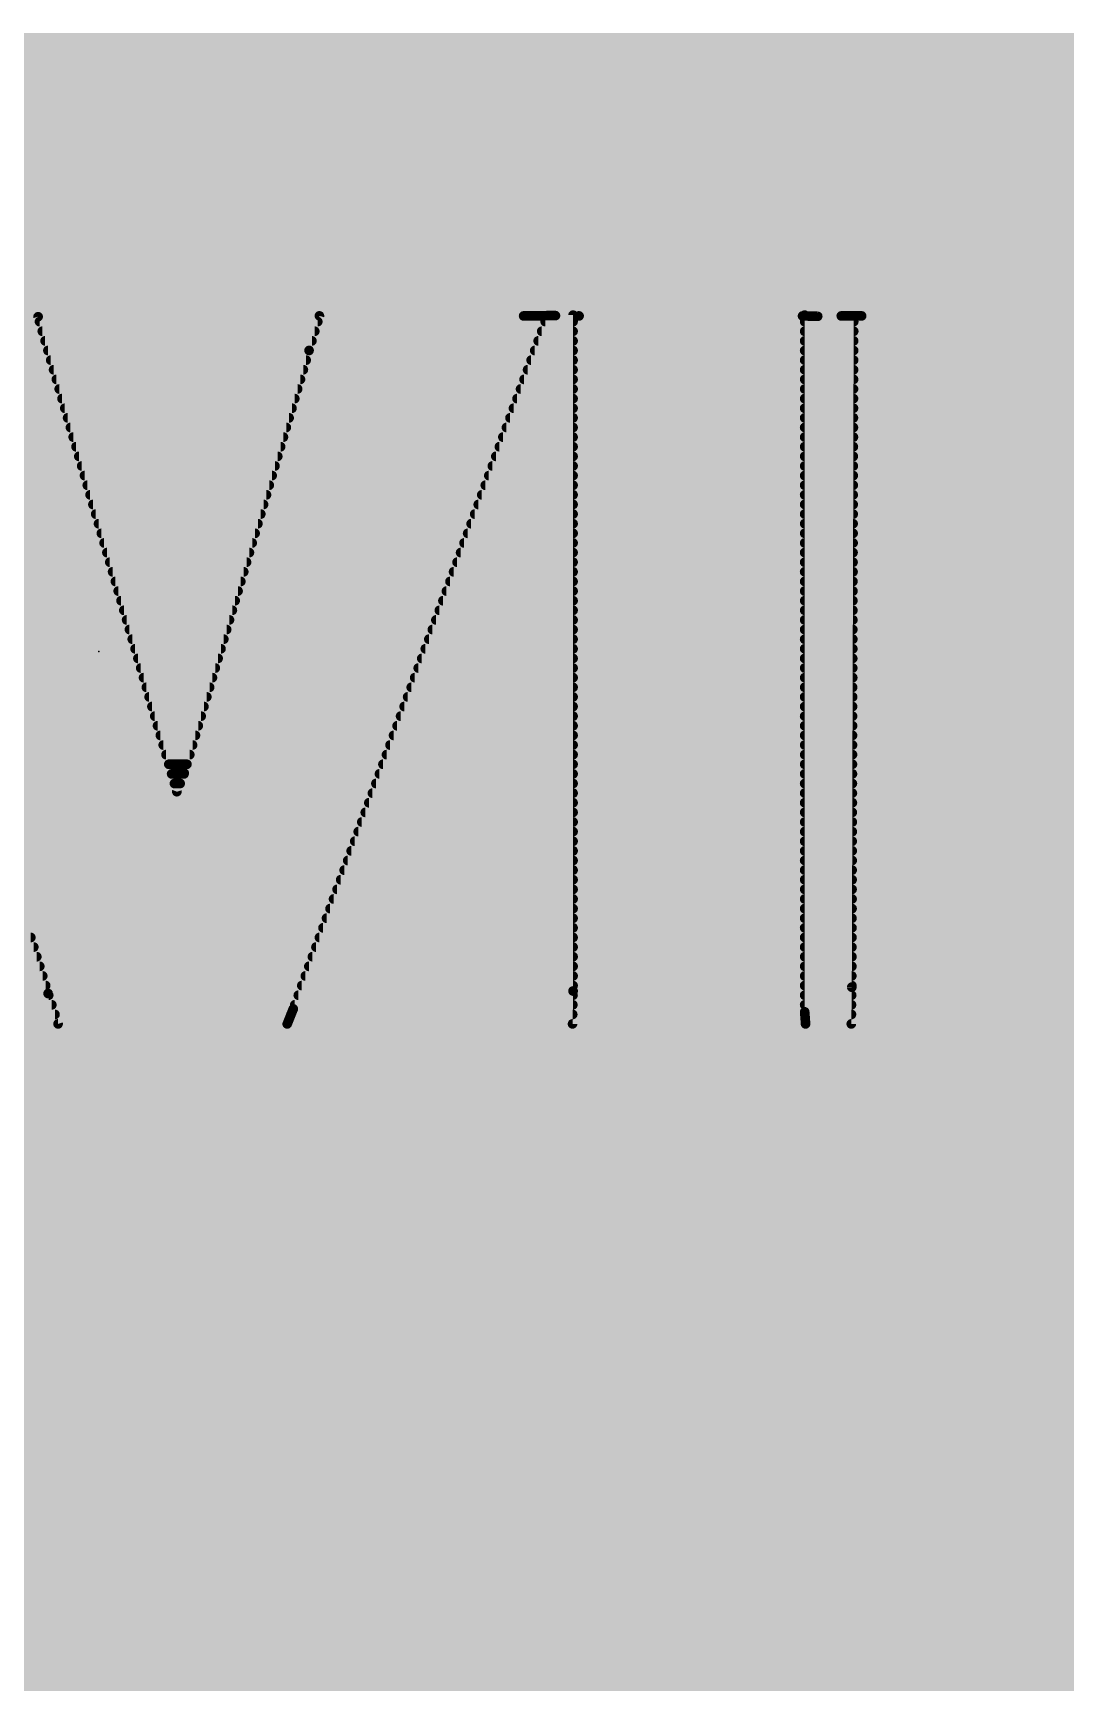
# Model space of a CAD drawing. Extents: x -31.8 to 54.9, y -9.4 to 30.
# Drawn here: x 3.683 to 5.045, y 19.35 to 21.526 of the extents above; entities that cross this region are included whole.
import ezdxf

# ---------------------------------------------------------------- set-up
doc = ezdxf.new("R2010")
doc.units = 0
for name, color, linetype in [('16', 132, 'CONTINUOUS'), ('21', 253, 'CONTINUOUS'), ('23', 53, 'CONTINUOUS')]:
    doc.layers.add(name, color=color, linetype=linetype)

# ---------------------------------------------------------------- blocks, each defined once
blk = doc.blocks.new('RECT')
blk.add_solid([(-0.5, -0.5), (0.5, -0.5), (-0.5, 0.5), (0.5, 0.5)])

msp = doc.modelspace()

# ---------------------------------------------------------------- linework, layer by layer
at = {"layer": '21', "const_width": 0.0127}
for points in [[(2.073, 21.5011), (5.5199, 21.5011)], [(5.486, 21.5045), (2.1544, 21.5045)], [(1.947, 21.4884), (5.6331, 21.4884)], [(1.8629, 21.463), (5.73, 21.463)], [(1.9039, 21.4757), (5.6891, 21.4757)], [(1.7858, 21.4376), (5.8033, 21.4376)], [(1.822, 21.4503), (5.7704, 21.4503)], [(1.7391, 21.4122), (5.8542, 21.4122)], [(1.7625, 21.4249), (5.8308, 21.4249)], [(1.7157, 21.3995), (5.8776, 21.3995)], [(1.669, 21.3741), (5.9222, 21.3741)], [(1.6924, 21.3868), (5.901, 21.3868)], [(1.6329, 21.3487), (5.9602, 21.3487)], [(1.6481, 21.3614), (5.942, 21.3614)], [(1.6177, 21.336), (5.9756, 21.336)], [(1.5872, 21.3106), (6.0064, 21.3106)], [(1.6025, 21.3233), (5.991, 21.3233)], [(1.5568, 21.2852), (6.037, 21.2852)], [(1.572, 21.2979), (6.0218, 21.2979)], [(1.5279, 21.2598), (6.063, 21.2598)], [(1.5415, 21.2725), (6.05, 21.2725)], [(1.5176, 21.2471), (6.0756, 21.2471)], [(1.497, 21.2217), (6.0966, 21.2217)], [(1.5073, 21.2344), (6.0861, 21.2344)], [(1.4764, 21.1963), (6.1175, 21.1963)], [(1.4867, 21.209), (6.107, 21.209)], [(1.4661, 21.1836), (6.128, 21.1836)], [(1.4558, 21.1709), (6.1385, 21.1709)], [(2.1358, 21.1582), (5.5784, 21.1582)], [(3.3955, 21.1531), (3.6896, 21.152)], [(3.6896, 21.152), (3.8727, 20.5251)], [(4.362, 21.1535), (4.0264, 20.2384)], [(4.0472, 21.1075), (4.061, 21.1531)], [(4.061, 21.1531), (4.3305, 21.1531)], [(4.3305, 21.1531), (4.3494, 21.1533)], [(4.3494, 21.1533), (4.3725, 21.1535)], [(4.3957, 21.1541), (4.362, 21.1535)], [(4.3725, 21.1535), (4.4037, 21.1531)], [(4.3957, 20.262), (4.3957, 21.1541)], [(4.4037, 21.1531), (4.6985, 21.1531)], [(4.6985, 21.1531), (4.7186, 21.1526)], [(4.7661, 21.1515), (4.7014, 21.1541)], [(4.7014, 21.1541), (4.7014, 20.2346)], [(4.7186, 21.1526), (4.7497, 21.153)], [(4.7497, 21.153), (4.7766, 21.1531)], [(4.7636, 20.2671), (4.7661, 21.1515)], [(4.7766, 21.1531), (5.0664, 21.1531)], [(3.6915, 21.1455), (4.0587, 21.1455)], [(3.6952, 21.1328), (4.0548, 21.1328)], [(4.3544, 21.1328), (4.3957, 21.1328)], [(4.359, 21.1455), (4.3957, 21.1455)], [(4.7014, 21.1455), (4.7661, 21.1455)], [(4.7014, 21.1328), (4.7661, 21.1328)], [(3.6989, 21.1201), (4.051, 21.1201)], [(3.7026, 21.1074), (4.0472, 21.1074)], [(3.8826, 20.5496), (4.0472, 21.1075)], [(4.3451, 21.1074), (4.3957, 21.1074)], [(4.3497, 21.1201), (4.3957, 21.1201)], [(4.7014, 21.1201), (4.766, 21.1201)], [(4.7014, 21.1074), (4.766, 21.1074)], [(3.7063, 21.0947), (4.0434, 21.0947)], [(4.3404, 21.0947), (4.3957, 21.0947)], [(4.7014, 21.0947), (4.766, 21.0947)], [(3.7101, 21.082), (4.0397, 21.082)], [(3.7138, 21.0693), (4.0359, 21.0693)], [(4.3311, 21.0693), (4.3957, 21.0693)], [(4.3357, 21.082), (4.3957, 21.082)], [(4.7014, 21.082), (4.7659, 21.082)], [(4.7014, 21.0693), (4.7659, 21.0693)], [(3.7175, 21.0566), (4.0322, 21.0566)], [(3.7212, 21.0439), (4.0284, 21.0439)], [(4.3218, 21.0439), (4.3957, 21.0439)], [(4.3264, 21.0566), (4.3957, 21.0566)], [(4.7014, 21.0566), (4.7658, 21.0566)], [(4.7014, 21.0439), (4.7658, 21.0439)], [(3.7249, 21.0312), (4.0247, 21.0312)], [(4.3171, 21.0312), (4.3957, 21.0312)], [(4.7014, 21.0312), (4.7658, 21.0312)], [(3.7286, 21.0185), (4.0209, 21.0185)], [(3.7323, 21.0058), (4.0172, 21.0058)], [(4.3078, 21.0058), (4.3957, 21.0058)], [(4.3125, 21.0185), (4.3957, 21.0185)], [(4.7014, 21.0185), (4.7657, 21.0185)], [(4.7014, 21.0058), (4.7657, 21.0058)], [(3.736, 20.9931), (4.0134, 20.9931)], [(3.7397, 20.9804), (4.0097, 20.9804)], [(4.2985, 20.9804), (4.3957, 20.9804)], [(4.3031, 20.9931), (4.3957, 20.9931)], [(4.7014, 20.9931), (4.7657, 20.9931)], [(4.7014, 20.9804), (4.7656, 20.9804)], [(3.7434, 20.9677), (4.0059, 20.9677)], [(3.7472, 20.955), (4.0022, 20.955)], [(4.2892, 20.955), (4.3957, 20.955)], [(4.2938, 20.9677), (4.3957, 20.9677)], [(4.7014, 20.9677), (4.7656, 20.9677)], [(4.7014, 20.955), (4.7656, 20.955)], [(3.7509, 20.9423), (3.9985, 20.9423)], [(4.2845, 20.9423), (4.3957, 20.9423)], [(4.7014, 20.9423), (4.7655, 20.9423)], [(3.7546, 20.9296), (3.9947, 20.9296)], [(3.7583, 20.9169), (3.991, 20.9169)], [(4.2752, 20.9169), (4.3957, 20.9169)], [(4.2799, 20.9296), (4.3957, 20.9296)], [(4.7014, 20.9296), (4.7655, 20.9296)], [(4.7014, 20.9169), (4.7654, 20.9169)], [(3.762, 20.9042), (3.9872, 20.9042)], [(3.7657, 20.8915), (3.9835, 20.8915)], [(4.2659, 20.8915), (4.3957, 20.8915)], [(4.2706, 20.9042), (4.3957, 20.9042)], [(4.7014, 20.9042), (4.7654, 20.9042)], [(4.7014, 20.8915), (4.7654, 20.8915)], [(3.7694, 20.8788), (3.9797, 20.8788)], [(4.2612, 20.8788), (4.3957, 20.8788)], [(4.7014, 20.8788), (4.7653, 20.8788)], [(3.7731, 20.8661), (3.976, 20.8661)], [(3.7768, 20.8534), (3.9722, 20.8534)], [(4.2519, 20.8534), (4.3957, 20.8534)], [(4.2566, 20.8661), (4.3957, 20.8661)], [(4.7014, 20.8661), (4.7653, 20.8661)], [(4.7014, 20.8534), (4.7653, 20.8534)], [(3.7805, 20.8407), (3.9685, 20.8407)], [(3.7843, 20.828), (3.9647, 20.828)], [(4.2426, 20.828), (4.3957, 20.828)], [(4.2473, 20.8407), (4.3957, 20.8407)], [(4.7014, 20.8407), (4.7652, 20.8407)], [(4.7014, 20.828), (4.7652, 20.828)], [(3.788, 20.8153), (3.961, 20.8153)], [(3.7917, 20.8026), (3.9572, 20.8026)], [(4.2333, 20.8026), (4.3957, 20.8026)], [(4.238, 20.8153), (4.3957, 20.8153)], [(4.7014, 20.8153), (4.7652, 20.8153)], [(4.7014, 20.8026), (4.7651, 20.8026)], [(3.7954, 20.7899), (3.9535, 20.7899)], [(4.2286, 20.7899), (4.3957, 20.7899)], [(4.7014, 20.7899), (4.7651, 20.7899)], [(3.7028, 20.2587), (3.547, 20.764)], [(3.7991, 20.7772), (3.9497, 20.7772)], [(3.8028, 20.7645), (3.946, 20.7645)], [(4.2193, 20.7645), (4.3957, 20.7645)], [(4.224, 20.7772), (4.3957, 20.7772)], [(4.7014, 20.7772), (4.765, 20.7772)], [(4.7014, 20.7645), (4.765, 20.7645)], [(3.8065, 20.7518), (3.9422, 20.7518)], [(3.8102, 20.7391), (3.9385, 20.7391)], [(4.21, 20.7391), (4.3957, 20.7391)], [(4.2147, 20.7518), (4.3957, 20.7518)], [(4.7014, 20.7518), (4.765, 20.7518)], [(4.7014, 20.7391), (4.7649, 20.7391)], [(3.8139, 20.7264), (3.9347, 20.7264)], [(4.2054, 20.7264), (4.3957, 20.7264)], [(4.7014, 20.7264), (4.7649, 20.7264)], [(3.8177, 20.7137), (3.931, 20.7137)], [(3.8214, 20.701), (3.9272, 20.701)], [(4.196, 20.701), (4.3957, 20.701)], [(4.2007, 20.7137), (4.3957, 20.7137)], [(4.7014, 20.7137), (4.7649, 20.7137)], [(4.7014, 20.701), (4.7648, 20.701)], [(3.8251, 20.6883), (3.9235, 20.6883)], [(3.8288, 20.6756), (3.9197, 20.6756)], [(4.1867, 20.6756), (4.3957, 20.6756)], [(4.1914, 20.6883), (4.3957, 20.6883)], [(4.7014, 20.6883), (4.7648, 20.6883)], [(4.7014, 20.6756), (4.7648, 20.6756)], [(3.8325, 20.6629), (3.916, 20.6629)], [(3.8362, 20.6502), (3.9123, 20.6502)], [(4.1774, 20.6502), (4.3957, 20.6502)], [(4.1821, 20.6629), (4.3957, 20.6629)], [(4.7014, 20.6629), (4.7647, 20.6629)], [(4.7014, 20.6502), (4.7647, 20.6502)], [(3.8399, 20.6375), (3.9085, 20.6375)], [(4.1728, 20.6375), (4.3957, 20.6375)], [(4.7014, 20.6375), (4.7646, 20.6375)], [(3.8436, 20.6248), (3.9048, 20.6248)], [(3.8473, 20.6121), (3.901, 20.6121)], [(4.1635, 20.6121), (4.3957, 20.6121)], [(4.1681, 20.6248), (4.3957, 20.6248)], [(4.7014, 20.6248), (4.7646, 20.6248)], [(4.7014, 20.6121), (4.7646, 20.6121)], [(3.851, 20.5994), (3.8973, 20.5994)], [(3.8548, 20.5867), (3.8935, 20.5867)], [(4.1541, 20.5867), (4.3957, 20.5867)], [(4.1588, 20.5994), (4.3957, 20.5994)], [(4.7014, 20.5994), (4.7645, 20.5994)], [(4.7014, 20.5867), (4.7645, 20.5867)], [(3.8585, 20.574), (3.8898, 20.574)], [(4.1495, 20.574), (4.3957, 20.574)], [(4.7014, 20.574), (4.7645, 20.574)], [(3.8622, 20.5613), (3.886, 20.5613)], [(3.8659, 20.5486), (3.8822, 20.5486)], [(3.8727, 20.5251), (3.8826, 20.5496)], [(4.1402, 20.5486), (4.3957, 20.5486)], [(4.1448, 20.5613), (4.3957, 20.5613)], [(4.7014, 20.5613), (4.7644, 20.5613)], [(4.7014, 20.5486), (4.7644, 20.5486)], [(3.8696, 20.5359), (3.8771, 20.5359)], [(4.1309, 20.5232), (4.3957, 20.5232)], [(4.1355, 20.5359), (4.3957, 20.5359)], [(4.7014, 20.5359), (4.7643, 20.5359)], [(4.7014, 20.5232), (4.7643, 20.5232)], [(4.1215, 20.4978), (4.3957, 20.4978)], [(4.1262, 20.5105), (4.3957, 20.5105)], [(4.7014, 20.5105), (4.7643, 20.5105)], [(4.7014, 20.4978), (4.7642, 20.4978)], [(4.1169, 20.4851), (4.3957, 20.4851)], [(4.7014, 20.4851), (4.7642, 20.4851)], [(4.1076, 20.4597), (4.3957, 20.4597)], [(4.1122, 20.4724), (4.3957, 20.4724)], [(4.7014, 20.4724), (4.7642, 20.4724)], [(4.7014, 20.4597), (4.7641, 20.4597)], [(4.0983, 20.4343), (4.3957, 20.4343)], [(4.1029, 20.447), (4.3957, 20.447)], [(4.7014, 20.447), (4.7641, 20.447)], [(4.7014, 20.4343), (4.7641, 20.4343)], [(4.0936, 20.4216), (4.3957, 20.4216)], [(4.7014, 20.4216), (4.764, 20.4216)], [(4.0843, 20.3962), (4.3957, 20.3962)], [(4.089, 20.4089), (4.3957, 20.4089)], [(4.7014, 20.4089), (4.764, 20.4089)], [(4.7014, 20.3962), (4.7639, 20.3962)], [(4.075, 20.3708), (4.3957, 20.3708)], [(4.0796, 20.3835), (4.3957, 20.3835)], [(4.7014, 20.3835), (4.7639, 20.3835)], [(4.7014, 20.3708), (4.7639, 20.3708)], [(4.0657, 20.3454), (4.3957, 20.3454)], [(4.0703, 20.3581), (4.3957, 20.3581)], [(4.7014, 20.3581), (4.7638, 20.3581)], [(4.7014, 20.3454), (4.7638, 20.3454)], [(3.3939, 20.3327), (3.68, 20.3327)], [(4.061, 20.3327), (4.3957, 20.3327)], [(4.7014, 20.3327), (4.7638, 20.3327)], [(3.386, 20.3073), (3.6879, 20.3073)], [(3.3899, 20.32), (3.6839, 20.32)], [(4.0517, 20.3073), (4.3957, 20.3073)], [(4.0564, 20.32), (4.3957, 20.32)], [(4.7014, 20.32), (4.7637, 20.32)], [(4.7014, 20.3073), (4.7637, 20.3073)], [(3.3781, 20.2819), (3.6957, 20.2819)], [(3.382, 20.2946), (3.6918, 20.2946)], [(4.0424, 20.2819), (4.3957, 20.2819)], [(4.047, 20.2946), (4.3957, 20.2946)], [(4.7014, 20.2946), (4.7637, 20.2946)], [(4.7014, 20.2819), (4.7636, 20.2819)], [(3.3742, 20.2692), (3.6996, 20.2692)], [(3.716, 20.2186), (3.7028, 20.2587)], [(4.0377, 20.2692), (4.3957, 20.2692)], [(4.395, 20.2186), (4.3957, 20.262)], [(4.7014, 20.2692), (4.7636, 20.2692)], [(4.7629, 20.2186), (4.7636, 20.2671)], [(3.3663, 20.2438), (3.7077, 20.2438)], [(3.3702, 20.2565), (3.7036, 20.2565)], [(4.0264, 20.2384), (4.0185, 20.2186)], [(4.0284, 20.2438), (4.3954, 20.2438)], [(4.0331, 20.2565), (4.3956, 20.2565)], [(4.7014, 20.2565), (4.7634, 20.2565)], [(4.7014, 20.2438), (4.7632, 20.2438)], [(2.665, 20.2184), (5.5455, 20.2184)], [(3.3623, 20.2311), (3.7119, 20.2311)], [(4.0185, 20.2186), (3.716, 20.2186)], [(4.0235, 20.2311), (4.3952, 20.2311)], [(4.7026, 20.2186), (4.395, 20.2186)], [(4.7014, 20.2346), (4.7026, 20.2186)], [(4.7017, 20.2311), (4.7631, 20.2311)], [(5.0679, 20.2186), (4.7629, 20.2186)], [(2.665, 20.2057), (6.129, 20.2057)], [(2.665, 20.193), (6.1185, 20.193)], [(2.665, 20.1803), (6.108, 20.1803)], [(2.665, 20.1676), (6.0976, 20.1676)], [(2.665, 20.1549), (6.0871, 20.1549)], [(2.665, 20.1422), (6.0762, 20.1422)], [(2.665, 20.1295), (6.0639, 20.1295)], [(2.665, 20.1168), (6.0517, 20.1168)], [(2.665, 20.1041), (6.0387, 20.1041)], [(2.665, 20.0914), (6.0233, 20.0914)], [(2.665, 20.0787), (6.0079, 20.0787)], [(2.665, 20.066), (5.9925, 20.066)], [(2.665, 20.0533), (5.9771, 20.0533)], [(2.665, 20.0406), (5.9617, 20.0406)], [(2.665, 20.0279), (5.9433, 20.0279)], [(2.665, 20.0152), (5.9248, 20.0152)], [(2.665, 20.0025), (5.9033, 20.0025)], [(2.665, 19.9898), (5.8799, 19.9898)], [(2.665, 19.9771), (5.8565, 19.9771)], [(2.665, 19.9644), (5.8331, 19.9644)], [(2.665, 19.9517), (5.8053, 19.9517)], [(2.665, 19.939), (5.7749, 19.939)], [(2.665, 19.9263), (5.734, 19.9263)], [(2.665, 19.9136), (5.6931, 19.9136)], [(2.665, 19.9009), (5.6405, 19.9009)], [(2.665, 19.8882), (5.5321, 19.8882)], [(2.7161, 19.8835), (5.4659, 19.8835)]]:
    msp.add_lwpolyline(points, dxfattribs=at)
at = {"layer": '21', "const_width": 0.0064}
for points in [[(3.6927, 21.1529, 1), (3.6866, 21.1511)], [(3.6896, 21.1488, 1), (3.6896, 21.1552)], [(4.061, 21.1563, 1), (4.061, 21.1499)], [(4.064, 21.1522, 1), (4.0579, 21.154)], [(4.3304, 21.1562, 1), (4.3305, 21.1499)], [(4.3305, 21.1499, 1), (4.3305, 21.1563)], [(4.3493, 21.1565, 1), (4.3494, 21.1502)], [(4.3494, 21.1502, 1), (4.3493, 21.1565)], [(4.3619, 21.1567, 1), (4.362, 21.1504)], [(4.365, 21.1525, 1), (4.359, 21.1546)], [(4.3725, 21.1566, 1), (4.3724, 21.1503)], [(4.3725, 21.1503, 1), (4.3725, 21.1566)], [(4.3989, 21.1541, 1), (4.3925, 21.1541)], [(4.3958, 21.1509, 1), (4.3957, 21.1572)], [(4.4037, 21.1563, 1), (4.4037, 21.1499)], [(4.4036, 21.1499, 1), (4.4037, 21.1562)], [(4.6986, 21.1562, 1), (4.6985, 21.1499)], [(4.7016, 21.1573, 1), (4.7013, 21.1509)], [(4.7046, 21.1541, 1), (4.6983, 21.1541)], [(4.6985, 21.1499, 1), (4.6985, 21.1563)], [(4.7185, 21.1557, 1), (4.7186, 21.1494)], [(4.7185, 21.1494, 1), (4.7187, 21.1557)], [(4.7497, 21.1562, 1), (4.7497, 21.1499)], [(4.7497, 21.1499, 1), (4.7496, 21.1562)], [(4.7693, 21.1515, 1), (4.7629, 21.1515)], [(4.766, 21.1484, 1), (4.7662, 21.1547)], [(4.7766, 21.1563, 1), (4.7766, 21.1499)], [(4.7766, 21.1499, 1), (4.7766, 21.1562)], [(3.6915, 21.1487, 1), (3.6915, 21.1423)], [(3.6952, 21.136, 1), (3.6952, 21.1296)], [(4.0548, 21.1296, 1), (4.0548, 21.136)], [(4.0587, 21.1423, 1), (4.0587, 21.1487)], [(4.3544, 21.136, 1), (4.3544, 21.1296)], [(4.359, 21.1487, 1), (4.359, 21.1423)], [(4.3957, 21.1423, 1), (4.3957, 21.1487)], [(4.3957, 21.1296, 1), (4.3957, 21.136)], [(4.7014, 21.1487, 1), (4.7014, 21.1423)], [(4.7014, 21.136, 1), (4.7014, 21.1296)], [(4.7661, 21.1423, 1), (4.7661, 21.1487)], [(4.7661, 21.1296, 1), (4.7661, 21.136)], [(3.6989, 21.1233, 1), (3.6989, 21.1169)], [(3.7026, 21.1106, 1), (3.7026, 21.1042)], [(4.0503, 21.1066, 1), (4.0442, 21.1084)], [(4.0472, 21.1042, 1), (4.0472, 21.1106)], [(4.051, 21.1169, 1), (4.051, 21.1233)], [(4.3451, 21.1106, 1), (4.3451, 21.1042)], [(4.3497, 21.1233, 1), (4.3497, 21.1169)], [(4.3957, 21.1169, 1), (4.3957, 21.1233)], [(4.3957, 21.1042, 1), (4.3957, 21.1106)], [(4.7014, 21.1233, 1), (4.7014, 21.1169)], [(4.7014, 21.1106, 1), (4.7014, 21.1042)], [(4.766, 21.1169, 1), (4.766, 21.1233)], [(4.766, 21.1042, 1), (4.766, 21.1106)], [(3.7063, 21.0979, 1), (3.7063, 21.0915)], [(4.0434, 21.0915, 1), (4.0434, 21.0979)], [(4.0442, 21.1085, 1), (4.0503, 21.1066)], [(4.3404, 21.0979, 1), (4.3404, 21.0915)], [(4.3957, 21.0915, 1), (4.3957, 21.0979)], [(4.7014, 21.0979, 1), (4.7014, 21.0915)], [(4.766, 21.0915, 1), (4.766, 21.0979)], [(3.7101, 21.0852, 1), (3.7101, 21.0788)], [(3.7138, 21.0725, 1), (3.7138, 21.0661)], [(4.0359, 21.0661, 1), (4.0359, 21.0725)], [(4.0397, 21.0788, 1), (4.0397, 21.0852)], [(4.3311, 21.0725, 1), (4.3311, 21.0661)], [(4.3357, 21.0852, 1), (4.3357, 21.0788)], [(4.3957, 21.0788, 1), (4.3957, 21.0852)], [(4.3957, 21.0661, 1), (4.3957, 21.0725)], [(4.7014, 21.0852, 1), (4.7014, 21.0788)], [(4.7014, 21.0725, 1), (4.7014, 21.0661)], [(4.7659, 21.0788, 1), (4.7659, 21.0852)], [(4.7659, 21.0661, 1), (4.7659, 21.0725)], [(3.7175, 21.0598, 1), (3.7175, 21.0534)], [(3.7212, 21.0471, 1), (3.7212, 21.0407)], [(4.0284, 21.0407, 1), (4.0284, 21.0471)], [(4.0322, 21.0534, 1), (4.0322, 21.0598)], [(4.3218, 21.0471, 1), (4.3218, 21.0407)], [(4.3264, 21.0598, 1), (4.3264, 21.0534)], [(4.3957, 21.0534, 1), (4.3957, 21.0598)], [(4.3957, 21.0407, 1), (4.3957, 21.0471)], [(4.7014, 21.0598, 1), (4.7014, 21.0534)], [(4.7014, 21.0471, 1), (4.7014, 21.0407)], [(4.7658, 21.0534, 1), (4.7658, 21.0598)], [(4.7658, 21.0407, 1), (4.7658, 21.0471)], [(3.7249, 21.0344, 1), (3.7249, 21.028)], [(4.0247, 21.028, 1), (4.0247, 21.0344)], [(4.3171, 21.0344, 1), (4.3171, 21.028)], [(4.3957, 21.028, 1), (4.3957, 21.0344)], [(4.7014, 21.0344, 1), (4.7014, 21.028)], [(4.7658, 21.028, 1), (4.7658, 21.0344)], [(3.7286, 21.0217, 1), (3.7286, 21.0153)], [(3.7323, 21.009, 1), (3.7323, 21.0026)], [(4.0172, 21.0026, 1), (4.0172, 21.009)], [(4.0209, 21.0153, 1), (4.0209, 21.0217)], [(4.3078, 21.009, 1), (4.3078, 21.0026)], [(4.3125, 21.0217, 1), (4.3125, 21.0153)], [(4.3957, 21.0153, 1), (4.3957, 21.0217)], [(4.3957, 21.0026, 1), (4.3957, 21.009)], [(4.7014, 21.0217, 1), (4.7014, 21.0153)], [(4.7014, 21.009, 1), (4.7014, 21.0026)], [(4.7657, 21.0153, 1), (4.7657, 21.0217)], [(4.7657, 21.0026, 1), (4.7657, 21.009)], [(3.736, 20.9963, 1), (3.736, 20.9899)], [(3.7397, 20.9836, 1), (3.7397, 20.9772)], [(4.0097, 20.9772, 1), (4.0097, 20.9836)], [(4.0134, 20.9899, 1), (4.0134, 20.9963)], [(4.2985, 20.9836, 1), (4.2985, 20.9772)], [(4.3031, 20.9963, 1), (4.3031, 20.9899)], [(4.3957, 20.9899, 1), (4.3957, 20.9963)], [(4.3957, 20.9772, 1), (4.3957, 20.9836)], [(4.7014, 20.9963, 1), (4.7014, 20.9899)], [(4.7014, 20.9836, 1), (4.7014, 20.9772)], [(4.7656, 20.9772, 1), (4.7656, 20.9836)], [(4.7657, 20.9899, 1), (4.7657, 20.9963)], [(3.7434, 20.9709, 1), (3.7434, 20.9645)], [(3.7472, 20.9582, 1), (3.7472, 20.9518)], [(4.0022, 20.9518, 1), (4.0022, 20.9582)], [(4.0059, 20.9645, 1), (4.0059, 20.9709)], [(4.2892, 20.9582, 1), (4.2892, 20.9518)], [(4.2938, 20.9709, 1), (4.2938, 20.9645)], [(4.3957, 20.9645, 1), (4.3957, 20.9709)], [(4.3957, 20.9518, 1), (4.3957, 20.9582)], [(4.7014, 20.9709, 1), (4.7014, 20.9645)], [(4.7014, 20.9582, 1), (4.7014, 20.9518)], [(4.7656, 20.9645, 1), (4.7656, 20.9709)], [(4.7656, 20.9518, 1), (4.7656, 20.9582)], [(3.7509, 20.9455, 1), (3.7509, 20.9391)], [(3.9985, 20.9391, 1), (3.9985, 20.9455)], [(4.2845, 20.9455, 1), (4.2845, 20.9391)], [(4.3957, 20.9391, 1), (4.3957, 20.9455)], [(4.7014, 20.9455, 1), (4.7014, 20.9391)], [(4.7655, 20.9391, 1), (4.7655, 20.9455)], [(3.7546, 20.9328, 1), (3.7546, 20.9264)], [(3.7583, 20.9201, 1), (3.7583, 20.9137)], [(3.991, 20.9137, 1), (3.991, 20.9201)], [(3.9947, 20.9264, 1), (3.9947, 20.9328)], [(4.2752, 20.9201, 1), (4.2752, 20.9137)], [(4.2799, 20.9328, 1), (4.2799, 20.9264)], [(4.3957, 20.9264, 1), (4.3957, 20.9328)], [(4.3957, 20.9137, 1), (4.3957, 20.9201)], [(4.7014, 20.9328, 1), (4.7014, 20.9264)], [(4.7014, 20.9201, 1), (4.7014, 20.9137)], [(4.7654, 20.9137, 1), (4.7654, 20.9201)], [(4.7655, 20.9264, 1), (4.7655, 20.9328)], [(3.762, 20.9074, 1), (3.762, 20.901)], [(3.7657, 20.8947, 1), (3.7657, 20.8883)], [(3.9835, 20.8883, 1), (3.9835, 20.8947)], [(3.9872, 20.901, 1), (3.9872, 20.9074)], [(4.2659, 20.8947, 1), (4.2659, 20.8883)], [(4.2706, 20.9074, 1), (4.2706, 20.901)], [(4.3957, 20.901, 1), (4.3957, 20.9074)], [(4.3957, 20.8883, 1), (4.3957, 20.8947)], [(4.7014, 20.9074, 1), (4.7014, 20.901)], [(4.7014, 20.8947, 1), (4.7014, 20.8883)], [(4.7654, 20.901, 1), (4.7654, 20.9074)], [(4.7654, 20.8883, 1), (4.7654, 20.8947)], [(3.7694, 20.882, 1), (3.7694, 20.8756)], [(3.9797, 20.8756, 1), (3.9797, 20.882)], [(4.2612, 20.882, 1), (4.2612, 20.8756)], [(4.3957, 20.8756, 1), (4.3957, 20.882)], [(4.7014, 20.882, 1), (4.7014, 20.8756)], [(4.7653, 20.8756, 1), (4.7653, 20.882)], [(3.7731, 20.8693, 1), (3.7731, 20.8629)], [(3.7768, 20.8566, 1), (3.7768, 20.8502)], [(3.9722, 20.8502, 1), (3.9722, 20.8566)], [(3.976, 20.8629, 1), (3.976, 20.8693)], [(4.2519, 20.8566, 1), (4.2519, 20.8502)], [(4.2566, 20.8693, 1), (4.2566, 20.8629)], [(4.3957, 20.8629, 1), (4.3957, 20.8693)], [(4.3957, 20.8502, 1), (4.3957, 20.8566)], [(4.7014, 20.8693, 1), (4.7014, 20.8629)], [(4.7014, 20.8566, 1), (4.7014, 20.8502)], [(4.7653, 20.8629, 1), (4.7653, 20.8693)], [(4.7653, 20.8502, 1), (4.7653, 20.8566)], [(3.7805, 20.8439, 1), (3.7805, 20.8375)], [(3.7843, 20.8312, 1), (3.7843, 20.8248)], [(3.9647, 20.8248, 1), (3.9647, 20.8312)], [(3.9685, 20.8375, 1), (3.9685, 20.8439)], [(4.2426, 20.8312, 1), (4.2426, 20.8248)], [(4.2473, 20.8439, 1), (4.2473, 20.8375)], [(4.3957, 20.8375, 1), (4.3957, 20.8439)], [(4.3957, 20.8248, 1), (4.3957, 20.8312)], [(4.7014, 20.8439, 1), (4.7014, 20.8375)], [(4.7014, 20.8312, 1), (4.7014, 20.8248)], [(4.7652, 20.8375, 1), (4.7652, 20.8439)], [(4.7652, 20.8248, 1), (4.7652, 20.8312)], [(3.788, 20.8185, 1), (3.788, 20.8121)], [(3.7917, 20.8058, 1), (3.7917, 20.7994)], [(3.9572, 20.7994, 1), (3.9572, 20.8058)], [(3.961, 20.8121, 1), (3.961, 20.8185)], [(4.2333, 20.8058, 1), (4.2333, 20.7994)], [(4.238, 20.8185, 1), (4.238, 20.8121)], [(4.3957, 20.8121, 1), (4.3957, 20.8185)], [(4.3957, 20.7994, 1), (4.3957, 20.8058)], [(4.7014, 20.8185, 1), (4.7014, 20.8121)], [(4.7014, 20.8058, 1), (4.7014, 20.7994)], [(4.7651, 20.7994, 1), (4.7651, 20.8058)], [(4.7652, 20.8121, 1), (4.7652, 20.8185)], [(3.7954, 20.7931, 1), (3.7954, 20.7867)], [(3.9535, 20.7867, 1), (3.9535, 20.7931)], [(4.2286, 20.7931, 1), (4.2286, 20.7867)], [(4.3957, 20.7867, 1), (4.3957, 20.7931)], [(4.7014, 20.7931, 1), (4.7014, 20.7867)], [(4.7651, 20.7867, 1), (4.7651, 20.7931)], [(3.7991, 20.7804, 1), (3.7991, 20.774)], [(3.8028, 20.7677, 1), (3.8028, 20.7613)], [(3.946, 20.7613, 1), (3.946, 20.7677)], [(3.9497, 20.774, 1), (3.9497, 20.7804)], [(4.2193, 20.7677, 1), (4.2193, 20.7613)], [(4.224, 20.7804, 1), (4.224, 20.774)], [(4.3957, 20.774, 1), (4.3957, 20.7804)], [(4.3957, 20.7613, 1), (4.3957, 20.7677)], [(4.7014, 20.7804, 1), (4.7014, 20.774)], [(4.7014, 20.7677, 1), (4.7014, 20.7613)], [(4.765, 20.774, 1), (4.765, 20.7804)], [(4.765, 20.7613, 1), (4.765, 20.7677)], [(3.8065, 20.755, 1), (3.8065, 20.7486)], [(3.8102, 20.7423, 1), (3.8102, 20.7359)], [(3.9385, 20.7359, 1), (3.9385, 20.7423)], [(3.9422, 20.7486, 1), (3.9422, 20.755)], [(4.21, 20.7423, 1), (4.21, 20.7359)], [(4.2147, 20.755, 1), (4.2147, 20.7486)], [(4.3957, 20.7486, 1), (4.3957, 20.755)], [(4.3957, 20.7359, 1), (4.3957, 20.7423)], [(4.7014, 20.755, 1), (4.7014, 20.7486)], [(4.7014, 20.7423, 1), (4.7014, 20.7359)], [(4.7649, 20.7359, 1), (4.7649, 20.7423)], [(4.765, 20.7486, 1), (4.765, 20.755)], [(3.8139, 20.7296, 1), (3.8139, 20.7232)], [(3.9347, 20.7232, 1), (3.9347, 20.7296)], [(4.2054, 20.7296, 1), (4.2054, 20.7232)], [(4.3957, 20.7232, 1), (4.3957, 20.7296)], [(4.7014, 20.7296, 1), (4.7014, 20.7232)], [(4.7649, 20.7232, 1), (4.7649, 20.7296)], [(3.8177, 20.7169, 1), (3.8177, 20.7105)], [(3.8214, 20.7042, 1), (3.8214, 20.6978)], [(3.9272, 20.6978, 1), (3.9272, 20.7042)], [(3.931, 20.7105, 1), (3.931, 20.7169)], [(4.196, 20.7042, 1), (4.196, 20.6978)], [(4.2007, 20.7169, 1), (4.2007, 20.7105)], [(4.3957, 20.7105, 1), (4.3957, 20.7169)], [(4.3957, 20.6978, 1), (4.3957, 20.7042)], [(4.7014, 20.7169, 1), (4.7014, 20.7105)], [(4.7014, 20.7042, 1), (4.7014, 20.6978)], [(4.7648, 20.6978, 1), (4.7648, 20.7042)], [(4.7649, 20.7105, 1), (4.7649, 20.7169)], [(3.8251, 20.6915, 1), (3.8251, 20.6851)], [(3.8288, 20.6788, 1), (3.8288, 20.6724)], [(3.9197, 20.6724, 1), (3.9197, 20.6788)], [(3.9235, 20.6851, 1), (3.9235, 20.6915)], [(4.1867, 20.6788, 1), (4.1867, 20.6724)], [(4.1914, 20.6915, 1), (4.1914, 20.6851)], [(4.3957, 20.6851, 1), (4.3957, 20.6915)], [(4.3957, 20.6724, 1), (4.3957, 20.6788)], [(4.7014, 20.6915, 1), (4.7014, 20.6851)], [(4.7014, 20.6788, 1), (4.7014, 20.6724)], [(4.7648, 20.6851, 1), (4.7648, 20.6915)], [(4.7648, 20.6724, 1), (4.7648, 20.6788)], [(3.8325, 20.6661, 1), (3.8325, 20.6597)], [(3.8362, 20.6534, 1), (3.8362, 20.647)], [(3.9123, 20.647, 1), (3.9123, 20.6534)], [(3.916, 20.6597, 1), (3.916, 20.6661)], [(4.1774, 20.6534, 1), (4.1774, 20.647)], [(4.1821, 20.6661, 1), (4.1821, 20.6597)], [(4.3957, 20.6597, 1), (4.3957, 20.6661)], [(4.3957, 20.647, 1), (4.3957, 20.6534)], [(4.7014, 20.6661, 1), (4.7014, 20.6597)], [(4.7014, 20.6534, 1), (4.7014, 20.647)], [(4.7647, 20.6597, 1), (4.7647, 20.6661)], [(4.7647, 20.647, 1), (4.7647, 20.6534)], [(3.8399, 20.6407, 1), (3.8399, 20.6343)], [(3.9085, 20.6343, 1), (3.9085, 20.6407)], [(4.1728, 20.6407, 1), (4.1728, 20.6343)], [(4.3957, 20.6343, 1), (4.3957, 20.6407)], [(4.7014, 20.6407, 1), (4.7014, 20.6343)], [(4.7646, 20.6343, 1), (4.7646, 20.6407)], [(3.8436, 20.628, 1), (3.8436, 20.6216)], [(3.8473, 20.6153, 1), (3.8473, 20.6089)], [(3.901, 20.6089, 1), (3.901, 20.6153)], [(3.9048, 20.6216, 1), (3.9048, 20.628)], [(4.1635, 20.6153, 1), (4.1635, 20.6089)], [(4.1681, 20.628, 1), (4.1681, 20.6216)], [(4.3957, 20.6216, 1), (4.3957, 20.628)], [(4.3957, 20.6089, 1), (4.3957, 20.6153)], [(4.7014, 20.628, 1), (4.7014, 20.6216)], [(4.7014, 20.6153, 1), (4.7014, 20.6089)], [(4.7646, 20.6216, 1), (4.7646, 20.628)], [(4.7646, 20.6089, 1), (4.7646, 20.6153)], [(3.851, 20.6026, 1), (3.851, 20.5962)], [(3.8548, 20.5899, 1), (3.8548, 20.5835)], [(3.8935, 20.5835, 1), (3.8935, 20.5899)], [(3.8973, 20.5962, 1), (3.8973, 20.6026)], [(4.1541, 20.5899, 1), (4.1541, 20.5835)], [(4.1588, 20.6026, 1), (4.1588, 20.5962)], [(4.3957, 20.5962, 1), (4.3957, 20.6026)], [(4.3957, 20.5835, 1), (4.3957, 20.5899)], [(4.7014, 20.6026, 1), (4.7014, 20.5962)], [(4.7014, 20.5899, 1), (4.7014, 20.5835)], [(4.7645, 20.5962, 1), (4.7645, 20.6026)], [(4.7645, 20.5835, 1), (4.7645, 20.5899)], [(3.8585, 20.5772, 1), (3.8585, 20.5708)], [(3.8898, 20.5708, 1), (3.8898, 20.5772)], [(4.1495, 20.5772, 1), (4.1495, 20.5708)], [(4.3957, 20.5708, 1), (4.3957, 20.5772)], [(4.7014, 20.5772, 1), (4.7014, 20.5708)], [(4.7645, 20.5708, 1), (4.7645, 20.5772)], [(3.8622, 20.5645, 1), (3.8622, 20.5581)], [(3.8659, 20.5518, 1), (3.8659, 20.5454)], [(3.8795, 20.5505, 1), (3.8856, 20.5487)], [(3.8855, 20.5485, 1), (3.8796, 20.5508)], [(3.8822, 20.5454, 1), (3.8822, 20.5518)], [(3.886, 20.5581, 1), (3.886, 20.5645)], [(4.1402, 20.5518, 1), (4.1402, 20.5454)], [(4.1448, 20.5645, 1), (4.1448, 20.5581)], [(4.3957, 20.5581, 1), (4.3957, 20.5645)], [(4.3957, 20.5454, 1), (4.3957, 20.5518)], [(4.7014, 20.5645, 1), (4.7014, 20.5581)], [(4.7014, 20.5518, 1), (4.7014, 20.5454)], [(4.7644, 20.5581, 1), (4.7644, 20.5645)], [(4.7644, 20.5454, 1), (4.7644, 20.5518)], [(3.8696, 20.5391, 1), (3.8696, 20.5327)], [(3.8698, 20.5263, 1), (3.8757, 20.5239)], [(3.8697, 20.5242, 1), (3.8758, 20.526)], [(3.8771, 20.5327, 1), (3.8771, 20.5391)], [(4.1309, 20.5264, 1), (4.1309, 20.52)], [(4.1355, 20.5391, 1), (4.1355, 20.5327)], [(4.3957, 20.5327, 1), (4.3957, 20.5391)], [(4.3957, 20.52, 1), (4.3957, 20.5264)], [(4.7014, 20.5391, 1), (4.7014, 20.5327)], [(4.7014, 20.5264, 1), (4.7014, 20.52)], [(4.7643, 20.5327, 1), (4.7643, 20.5391)], [(4.7643, 20.52, 1), (4.7643, 20.5264)], [(4.1215, 20.501, 1), (4.1215, 20.4946)], [(4.1262, 20.5137, 1), (4.1262, 20.5073)], [(4.3957, 20.5073, 1), (4.3957, 20.5137)], [(4.3957, 20.4946, 1), (4.3957, 20.501)], [(4.7014, 20.5137, 1), (4.7014, 20.5073)], [(4.7014, 20.501, 1), (4.7014, 20.4946)], [(4.7642, 20.4946, 1), (4.7642, 20.501)], [(4.7643, 20.5073, 1), (4.7643, 20.5137)], [(4.1169, 20.4883, 1), (4.1169, 20.4819)], [(4.3957, 20.4819, 1), (4.3957, 20.4883)], [(4.7014, 20.4883, 1), (4.7014, 20.4819)], [(4.7642, 20.4819, 1), (4.7642, 20.4883)], [(4.1076, 20.4629, 1), (4.1076, 20.4565)], [(4.1122, 20.4756, 1), (4.1122, 20.4692)], [(4.3957, 20.4692, 1), (4.3957, 20.4756)], [(4.3957, 20.4565, 1), (4.3957, 20.4629)], [(4.7014, 20.4756, 1), (4.7014, 20.4692)], [(4.7014, 20.4629, 1), (4.7014, 20.4565)], [(4.7641, 20.4565, 1), (4.7641, 20.4629)], [(4.7642, 20.4692, 1), (4.7642, 20.4756)], [(4.0983, 20.4375, 1), (4.0983, 20.4311)], [(4.1029, 20.4502, 1), (4.1029, 20.4438)], [(4.3957, 20.4438, 1), (4.3957, 20.4502)], [(4.3957, 20.4311, 1), (4.3957, 20.4375)], [(4.7014, 20.4502, 1), (4.7014, 20.4438)], [(4.7014, 20.4375, 1), (4.7014, 20.4311)], [(4.7641, 20.4438, 1), (4.7641, 20.4502)], [(4.7641, 20.4311, 1), (4.7641, 20.4375)], [(4.0936, 20.4248, 1), (4.0936, 20.4184)], [(4.3957, 20.4184, 1), (4.3957, 20.4248)], [(4.7014, 20.4248, 1), (4.7014, 20.4184)], [(4.764, 20.4184, 1), (4.764, 20.4248)], [(4.0843, 20.3994, 1), (4.0843, 20.393)], [(4.089, 20.4121, 1), (4.089, 20.4057)], [(4.3957, 20.4057, 1), (4.3957, 20.4121)], [(4.3957, 20.393, 1), (4.3957, 20.3994)], [(4.7014, 20.4121, 1), (4.7014, 20.4057)], [(4.7014, 20.3994, 1), (4.7014, 20.393)], [(4.7639, 20.393, 1), (4.7639, 20.3994)], [(4.764, 20.4057, 1), (4.764, 20.4121)], [(4.075, 20.374, 1), (4.075, 20.3676)], [(4.0796, 20.3867, 1), (4.0796, 20.3803)], [(4.3957, 20.3803, 1), (4.3957, 20.3867)], [(4.3957, 20.3676, 1), (4.3957, 20.374)], [(4.7014, 20.3867, 1), (4.7014, 20.3803)], [(4.7014, 20.374, 1), (4.7014, 20.3676)], [(4.7639, 20.3803, 1), (4.7639, 20.3867)], [(4.7639, 20.3676, 1), (4.7639, 20.374)], [(4.0657, 20.3486, 1), (4.0657, 20.3422)], [(4.0703, 20.3613, 1), (4.0703, 20.3549)], [(4.3957, 20.3549, 1), (4.3957, 20.3613)], [(4.3957, 20.3422, 1), (4.3957, 20.3486)], [(4.7014, 20.3613, 1), (4.7014, 20.3549)], [(4.7014, 20.3486, 1), (4.7014, 20.3422)], [(4.7638, 20.3549, 1), (4.7638, 20.3613)], [(4.7638, 20.3422, 1), (4.7638, 20.3486)], [(3.68, 20.3295, 1), (3.68, 20.3359)], [(4.061, 20.3359, 1), (4.061, 20.3295)], [(4.3957, 20.3295, 1), (4.3957, 20.3359)], [(4.7014, 20.3359, 1), (4.7014, 20.3295)], [(4.7638, 20.3295, 1), (4.7638, 20.3359)], [(3.6839, 20.3168, 1), (3.6839, 20.3232)], [(3.6879, 20.3041, 1), (3.6879, 20.3105)], [(4.0517, 20.3105, 1), (4.0517, 20.3041)], [(4.0564, 20.3232, 1), (4.0564, 20.3168)], [(4.3957, 20.3168, 1), (4.3957, 20.3232)], [(4.3957, 20.3041, 1), (4.3957, 20.3105)], [(4.7014, 20.3232, 1), (4.7014, 20.3168)], [(4.7014, 20.3105, 1), (4.7014, 20.3041)], [(4.7637, 20.3168, 1), (4.7637, 20.3232)], [(4.7637, 20.3041, 1), (4.7637, 20.3105)], [(3.6918, 20.2914, 1), (3.6918, 20.2978)], [(3.6957, 20.2787, 1), (3.6957, 20.2851)], [(4.0424, 20.2851, 1), (4.0424, 20.2787)], [(4.047, 20.2978, 1), (4.047, 20.2914)], [(4.3957, 20.2914, 1), (4.3957, 20.2978)], [(4.3957, 20.2787, 1), (4.3957, 20.2851)], [(4.7014, 20.2978, 1), (4.7014, 20.2914)], [(4.7014, 20.2851, 1), (4.7014, 20.2787)], [(4.7636, 20.2787, 1), (4.7636, 20.2851)], [(4.7637, 20.2914, 1), (4.7637, 20.2978)], [(3.6996, 20.266, 1), (3.6996, 20.2724)], [(3.7059, 20.2597, 1), (3.6998, 20.2577)], [(4.0377, 20.2724, 1), (4.0377, 20.266)], [(4.3989, 20.262, 1), (4.3925, 20.2621)], [(4.3925, 20.262, 1), (4.3989, 20.262)], [(4.3957, 20.266, 1), (4.3957, 20.2724)], [(4.7014, 20.2724, 1), (4.7014, 20.266)], [(4.7668, 20.2671, 1), (4.7604, 20.2672)], [(4.7604, 20.2671, 1), (4.7668, 20.2671)], [(4.7636, 20.266, 1), (4.7636, 20.2724)], [(3.6998, 20.2578, 1), (3.7059, 20.2596)], [(3.7036, 20.2533, 1), (3.7036, 20.2597)], [(3.7077, 20.2406, 1), (3.7077, 20.247)], [(4.0234, 20.2395, 1), (4.0294, 20.2373)], [(4.0294, 20.2372, 1), (4.0235, 20.2396)], [(4.0284, 20.247, 1), (4.0284, 20.2406)], [(4.0331, 20.2597, 1), (4.0331, 20.2533)], [(4.3954, 20.2406, 1), (4.3954, 20.247)], [(4.3956, 20.2533, 1), (4.3956, 20.2597)], [(4.7014, 20.2597, 1), (4.7014, 20.2533)], [(4.7014, 20.247, 1), (4.7014, 20.2406)], [(4.7632, 20.2406, 1), (4.7632, 20.247)], [(4.7634, 20.2533, 1), (4.7634, 20.2597)], [(3.7119, 20.2279, 1), (3.7119, 20.2343)], [(3.716, 20.2218, 1), (3.716, 20.2155)], [(3.713, 20.2176, 1), (3.719, 20.2196)], [(4.0155, 20.2198, 1), (4.0214, 20.2174)], [(4.0185, 20.2155, 1), (4.0185, 20.2218)], [(4.0235, 20.2343, 1), (4.0235, 20.2279)], [(4.395, 20.2218, 1), (4.395, 20.2155)], [(4.3918, 20.2187, 1), (4.3982, 20.2186)], [(4.3952, 20.2279, 1), (4.3952, 20.2343)], [(4.7046, 20.2348, 1), (4.6983, 20.2343)], [(4.6983, 20.2346, 1), (4.7046, 20.2346)], [(4.7017, 20.2343, 1), (4.7017, 20.2279)], [(4.6994, 20.2184, 1), (4.7058, 20.2189)], [(4.7026, 20.2155, 1), (4.7026, 20.2218)], [(4.7629, 20.2218, 1), (4.7629, 20.2155)], [(4.7597, 20.2187, 1), (4.7661, 20.2186)], [(4.7631, 20.2279, 1), (4.7631, 20.2343)]]:
    msp.add_lwpolyline(points, format="xyb", dxfattribs=at)
at = {"layer": '23'}
msp.add_point((3.77, 20.71), dxfattribs=at)

# ---------------------------------------------------------------- block references
at = {"layer": '16', "xscale": 3.175, "yscale": 3.175, "rotation": 180}
msp.add_blockref('RECT', (4.826, 19.939), dxfattribs=at)
at = {"layer": '21', "yscale": 0.04}
for p, xscale in [((3.75, 19.57), 0.88), ((4.77, 19.57), 0.2), ((3.75, 19.53), 1.04), ((4.77, 19.53), 0.44), ((3.75, 19.49), 1.04), ((4.77, 19.49), 0.6), ((3.75, 19.45), 1.04), ((4.75, 19.45), 0.72), ((3.75, 19.41), 1.04), ((4.75, 19.41), 0.8), ((3.75, 19.37), 0.96), ((4.73, 19.37), 0.84)]:
    msp.add_blockref('RECT', p, dxfattribs=dict(at, xscale=xscale))

doc.saveas('drawing.dxf')
